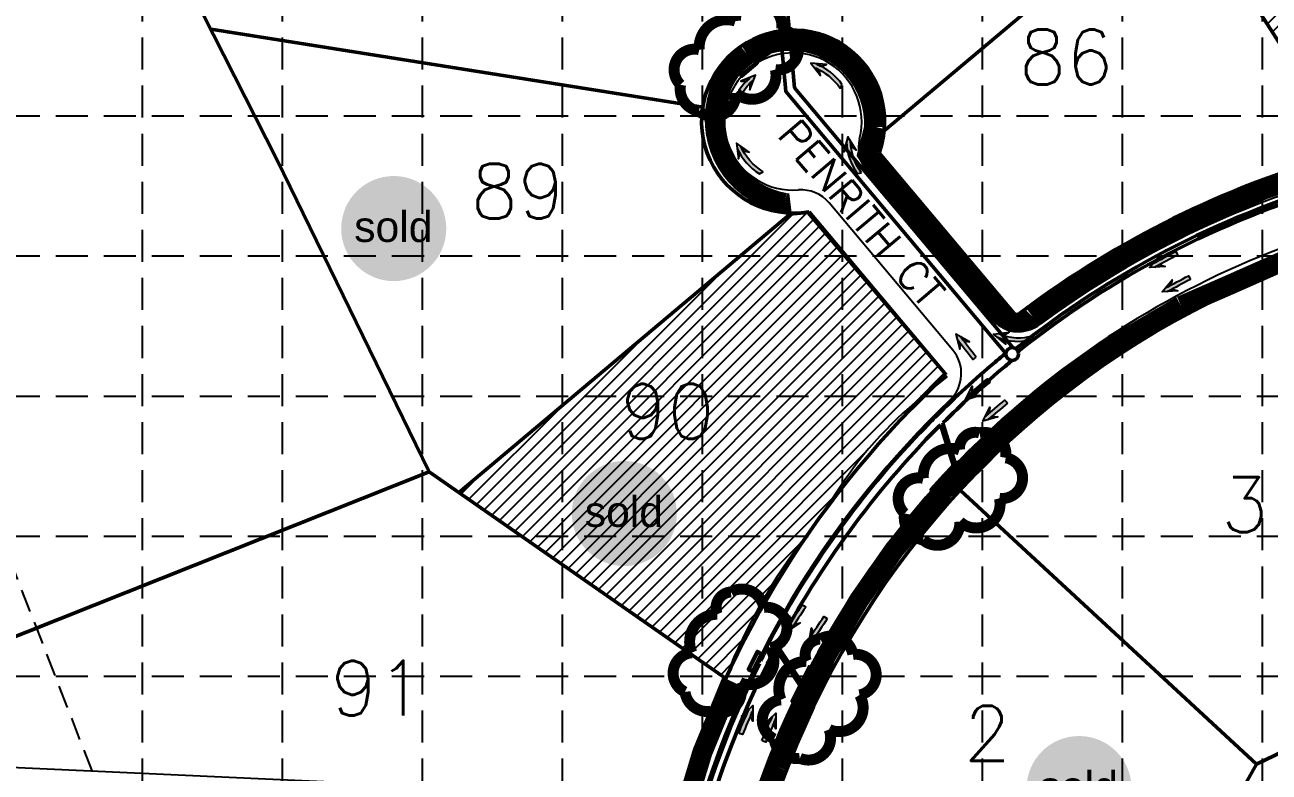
# Model space of a CAD drawing. Header units: feet. Extents: x 3975 to 8879, y 4296 to 7363.
# Drawn here: x 5063 to 5742, y 5701 to 6109 of the extents above; entities that cross this region are included whole.
import ezdxf
from ezdxf.enums import TextEntityAlignment as Align

# ---------------------------------------------------------------- set-up
doc = ezdxf.new("R2010")
doc.units = ezdxf.units.FT
doc.header["$LTSCALE"] = 100
doc.header["$MEASUREMENT"] = 0
for name, pattern in [('BORDER2', [0.875, 0.25, -0.125, 0.25, -0.125, 0, -0.125]), ('HIDDEN', [0.375, 0.25, -0.125]), ('HIDDEN2', [0.1875, 0.125, -0.0625]), ('PHANTOM2', [1.25, 0.625, -0.125, 0.125, -0.125, 0.125, -0.125])]:
    doc.linetypes.add(name, pattern=pattern)
for name, color, linetype in [('BASE', 7, 'Continuous'), ('EROSION BLANKET', 84, 'Continuous'), ('grid', 254, 'HIDDEN'), ('P-Paving-BOC', 7, 'Continuous'), ('P-Storm-Drainage Area-Paving Flow Arrows', 7, 'Continuous'), ('P-Survey-Easement Landscape', 7, 'HIDDEN2'), ('P-Survey-Lot No', 150, 'Continuous'), ('P-Survey-Phase Lines', 150, 'Continuous'), ('SILT FENCE', 200, 'Continuous'), ('SODDED LOT', 2, 'Continuous'), ('street_names', 150, 'Continuous')]:
    doc.layers.add(name, color=color, linetype=linetype)
for name, color, linetype, lineweight in [('P-Storm-Inlet', 7, 'Continuous', 50), ('P-Storm-MH', 7, 'Continuous', 50), ('P-Storm-Pipe', 7, 'Continuous', 50), ('P-Survey-Lot Lines', 150, 'BORDER2', 50), ('P-Survey-ROW', 150, 'PHANTOM2', 50)]:
    doc.layers.add(name, color=color, linetype=linetype, lineweight=lineweight)
doc.styles.add('L100', font='simplex', dxfattribs={"height": 4})
doc.styles.add('L140', font='simplex', dxfattribs={"height": 5.600000000000001})
doc.styles.add('ryland', font='ARIAL.TTF', dxfattribs={"height": 25})
pattern_1 = [(45, (0, 0), (-3.535533905932737, 3.535533905932738), [])]

# ---------------------------------------------------------------- blocks, each defined once
blk = doc.blocks.new('Sold')
h = blk.add_hatch(color=7)
h.paths.add_polyline_path([(38.78496247210744, 18.77409050585028, 1), (0.5207856342430404, 18.77409050585028, 1)])
h.paths.add_polyline_path([(2.416219880599712, 10.89449421479345), (36.58703529336928, 10.89449421479345), (36.58703529336928, 27.85845966292506), (2.416219880599712, 27.85845966292506)], flags=24)
at = {"layer": 'BASE', "color": 7, "style": 'ryland'}
blk.add_text('sold', height=11.12714691139804, dxfattribs=at).set_placement((19.50162758698563, 13.90398517682713), align=Align.CENTER)

msp = doc.modelspace()

# ---------------------------------------------------------------- hatches: boundary and pattern name
at = {"layer": 'P-Storm-Drainage Area-Paving Flow Arrows'}
h = msp.add_hatch(color=256, dxfattribs=at)
edge = h.paths.add_edge_path()
edge.add_arc((5482.614340719347, 6057.47593768536), 32.493783115307, 34.99927545950559, 67.7471415552488)
edge.add_arc((-10437.57427723276, -23456.68203490572), 33566.44135350719, 61.65797427244598, 61.663082148501985, ccw=False)
edge.add_line((5497.553350064694, 6086.129148869237), (5500.602740159326, 6087.03811534319))
edge.add_line((5500.602740159326, 6087.03811534319), (5492.070298448799, 6087.815089252941))
edge.add_line((5492.070298448799, 6087.815089252941), (5497.392104728307, 6081.100580490314))
edge.add_line((5497.392104728307, 6081.100580490314), (5496.483138254356, 6084.149970584946))
edge.add_arc((-10438.6444890839, -23458.66121316961), 33566.4413535086, 61.65797427236814, 61.66308214842417)
edge.add_arc((5481.627058460566, 6055.60054388621), 32.36634500864288, 34.932979647959826, 67.81343736676592, ccw=False)
edge.add_line((5508.161713457288, 6074.134091129613), (5508.696819362456, 6075.123680271761))
edge.add_line((5508.696819362456, 6075.123680271761), (5509.231925267624, 6076.113269413907))
h = msp.add_hatch(color=256, dxfattribs=at)
edge = h.paths.add_edge_path()
edge.add_arc((5478.023788399338, 6057.139906605801), 27.57705861514822, 128.7217876679844, 169.1727891105488, ccw=False)
edge.add_arc((-18781.32212292849, 29295.6059622236), 33566.44135351612, 316.23232395312306, 316.23743182917906, ccw=False)
edge.add_line((5458.703381994369, 6076.494250968866), (5458.768503988135, 6073.312936912389))
edge.add_line((5458.768503988135, 6073.312936912389), (5461.787013060195, 6081.331344047344))
edge.add_line((5461.787013060195, 6081.331344047344), (5453.898849912772, 6077.987225006455))
edge.add_line((5453.898849912772, 6077.987225006455), (5457.080163969249, 6078.052347000221))
edge.add_arc((-18782.9453409128, 29297.16405825495), 33566.44135348665, 316.2323239530749, 316.2374318291309)
edge.add_arc((5476.477252443013, 6058.651831332092), 27.66106608849687, 128.7858852522835, 169.108691526209)
edge.add_line((5449.314434450478, 6063.878292453789), (5450.126043463043, 6063.099244438111))
edge.add_line((5450.126043463043, 6063.099244438111), (5450.937652475603, 6062.320196422434))
h = msp.add_hatch(color=256, dxfattribs=at)
edge = h.paths.add_edge_path()
edge.add_arc((5483.402991084465, 6056.253396325981), 32.7180272907598, 204.8602804511038, 237.773745539722, ccw=False)
edge.add_arc((-23253.37218480732, -11353.16271728813), 33566.44135350303, 31.209536723473775, 31.214644599529777, ccw=False)
edge.add_line((5455.267453904536, 6039.93922666485), (5458.356919428293, 6039.177516235928))
edge.add_line((5458.356919428293, 6039.177516235928), (5451.394966047828, 6044.171257831988))
edge.add_line((5451.394966047828, 6044.171257831988), (5452.580155499276, 6035.685883593678))
edge.add_line((5452.580155499276, 6035.685883593678), (5453.341865928198, 6038.775349117434))
edge.add_arc((-23255.29777279386, -11354.32659480494), 33566.44135349589, 31.20953672342006, 31.21464459947608)
edge.add_arc((5481.577454346542, 6055.177468590447), 32.84580373692378, 204.9261097241519, 237.7079162666419)
edge.add_line((5464.030058034272, 6027.411739610558), (5464.992852022442, 6027.99367838427))
edge.add_line((5464.992852022442, 6027.99367838427), (5465.955646010611, 6028.575617157978))
h = msp.add_hatch(color=256, dxfattribs=at)
edge = h.paths.add_edge_path()
edge.add_arc((5544.503840366551, 6046.17008665221), 30.75210817665022, 181.7720386291724, 216.2406585790215, ccw=False)
edge.add_arc((-27681.86781080415, 1069.693850257693), 33566.44135350811, 8.519209634331617, 8.524317510387618, ccw=False)
edge.add_line((5514.209871218955, 6042.259754052955), (5516.76639206059, 6040.365235331406))
edge.add_line((5516.76639206059, 6040.365235331406), (5512.269608678053, 6047.658052976909))
edge.add_line((5512.269608678053, 6047.658052976909), (5510.089832715818, 6039.372232151278))
edge.add_line((5510.089832715818, 6039.372232151278), (5511.984351437364, 6041.928752992913))
edge.add_arc((-27684.09333054493, 1069.362849248659), 33566.4413534602, 8.51920963425578, 8.5243175103118)
edge.add_arc((5542.39241762022, 6045.878386493845), 30.86738665522859, 181.8384047031668, 216.174292504997)
edge.add_line((5517.475484509649, 6027.659110896646), (5518.588244400444, 6027.824611426673))
edge.add_line((5518.588244400444, 6027.824611426673), (5519.70100429124, 6027.990111956693))
h = msp.add_hatch(color=256, dxfattribs=at)
edge = h.paths.add_edge_path()
edge.add_arc((11703.69159142818, -5384.929368528361), 12859.45816224619, 117.8691268742341, 117.9320790305901)
edge.add_arc((-9954.055098186382, 35679.6812826199), 33566.44135351432, 297.7597181982522, 297.7648260743082)
edge.add_line((5682.653676515423, 5977.840871054839), (5685.693755071269, 5976.901231563177))
edge.add_line((5685.693755071269, 5976.901231563177), (5677.153919189995, 5976.210251736486))
edge.add_line((5677.153919189995, 5976.210251736486), (5682.543096474991, 5982.870808634438))
edge.add_line((5682.543096474991, 5982.870808634438), (5681.603456983331, 5979.830730078593))
edge.add_arc((-9955.10531774908, 35681.67114160285), 33566.44135349247, 297.7597181983309, 297.7648260743869, ccw=False)
edge.add_arc((2026.930319213161, 12890.83364388305), 7817.833291966921, 297.8488283327897, 297.952377572087)
edge.add_line((5691.44212995744, 5985.04834676426), (5691.967239723483, 5984.053417252381))
edge.add_line((5691.967239723483, 5984.053417252381), (5692.49234948953, 5983.058487740503))
h = msp.add_hatch(color=256, dxfattribs=at)
edge = h.paths.add_edge_path()
edge.add_arc((11710.63060194811, -5398.231938245811), 12859.4581622458, 117.8691268742308, 117.9320790305868)
edge.add_arc((-9947.116087635022, 35666.37871291265), 33566.44135350909, 297.7597181981978, 297.7648260742539)
edge.add_line((5689.592687036176, 5964.538301337386), (5692.632765592022, 5963.598661845725))
edge.add_line((5692.632765592022, 5963.598661845725), (5684.09292971075, 5962.907682019034))
edge.add_line((5684.09292971075, 5962.907682019034), (5689.482106995744, 5969.568238916986))
edge.add_line((5689.482106995744, 5969.568238916986), (5688.542467504085, 5966.52816036114))
edge.add_arc((-9948.166307238527, 35668.36857192621), 33566.44135353333, 297.7597181983139, 297.7648260743699, ccw=False)
edge.add_arc((2033.869329732905, 12877.5310741666), 7817.833291968281, 297.8488283327928, 297.95237757209)
edge.add_line((5698.381140478192, 5971.745777046808), (5698.906250244236, 5970.750847534927))
edge.add_line((5698.906250244236, 5970.750847534927), (5699.431360010282, 5969.755918023051))
h = msp.add_hatch(color=256, dxfattribs=at)
edge = h.paths.add_edge_path()
edge.add_arc((5604.980313517795, 5962.759490763978), 27.00131978515618, 246.3428184621701, 287.6009022478458, ccw=False)
edge.add_arc((15013.42593800958, 38155.77308829981), 33566.44135351842, 253.7030274864228, 253.7081353624788)
edge.add_line((5597.017898444483, 5937.187694592578), (5598.549260460841, 5934.398441937321))
edge.add_line((5598.549260460841, 5934.398441937321), (5591.931602764689, 5939.840211559103))
edge.add_line((5591.931602764689, 5939.840211559103), (5600.436096419187, 5940.879363944743))
edge.add_line((5600.436096419187, 5940.879363944743), (5597.646843763931, 5939.348001928385))
edge.add_arc((15014.05488326782, 38157.93339562542), 33566.44135349146, 253.70302748651818, 253.70813536257418, ccw=False)
edge.add_arc((5605.604744012938, 5964.834452140894), 26.92135127374878, 246.2787346841295, 287.6649860259244)
edge.add_line((5613.774050241759, 5939.182520631857), (5613.45957758203, 5938.102366963954))
edge.add_line((5613.45957758203, 5938.102366963954), (5613.145104922305, 5937.02221329605))
h = msp.add_hatch(color=256, dxfattribs=at)
edge = h.paths.add_edge_path()
edge.add_arc((15728.33283977687, 13828.42994422884), 12859.45816224539, 217.846604142557, 217.9095562989129, ccw=False)
edge.add_arc((-20870.0931904825, -14735.80384050042), 33566.44135350569, 38.01385709882442, 38.01896497488042, ccw=False)
edge.add_line((5575.624774691298, 5936.157518906679), (5578.782726372504, 5935.767209825079))
edge.add_line((5578.782726372504, 5935.767209825079), (5571.278156251095, 5939.900934210284))
edge.add_line((5571.278156251095, 5939.900934210284), (5573.460335228296, 5931.615745925673))
edge.add_line((5573.460335228296, 5931.615745925673), (5573.850644309896, 5934.773697606877))
edge.add_arc((-20871.8673208741, -14737.18766175941), 33566.44135348858, 38.01385709875881, 38.01896497481484)
edge.add_arc((-594.4169889445875, 1131.538181510466), 7817.833291966428, 37.82630560106338, 37.929854840360576, ccw=False)
edge.add_line((5580.682602987276, 5925.978963364129), (5581.569668177977, 5926.670874014034))
edge.add_line((5581.569668177977, 5926.670874014034), (5582.456733368678, 5927.362784663935))
h = msp.add_hatch(color=256, dxfattribs=at)
edge = h.paths.add_edge_path()
edge.add_arc((13831.7663141734, -3957.370883546247), 12859.45816224673, 129.8597436249978, 129.9226957813538)
edge.add_arc((-15884.67818155988, 31711.84786504591), 33566.44135352461, 309.7503349490012, 309.7554428250573)
edge.add_line((5581.465049320125, 5906.602663131024), (5584.634009850693, 5906.315105909402))
edge.add_line((5584.634009850693, 5906.315105909402), (5576.424051302652, 5903.86503843289))
edge.add_line((5576.424051302652, 5903.86503843289), (5580.311904887273, 5911.499882537685))
edge.add_line((5580.311904887273, 5911.499882537685), (5580.024347665651, 5908.330922007119))
edge.add_arc((-15886.11888323476, 31713.5761238608), 33566.4413534906, 309.75033494909485, 309.75544282515085, ccw=False)
edge.add_arc((569.318985758604, 11909.28324598937), 7817.833291966884, 309.8394450835536, 309.9429943228509)
edge.add_line((5588.564389218246, 5915.478697888466), (5589.28474004548, 5914.614568450415))
edge.add_line((5589.28474004548, 5914.614568450415), (5590.005090872718, 5913.750439012368))
h = msp.add_hatch(color=256, dxfattribs=at)
edge = h.paths.add_edge_path()
edge.add_arc((13841.31755563143, -3968.941623137534), 12859.4581622462, 129.859743624995, 129.922695781351)
edge.add_arc((-15875.12694009082, 31700.27712545462), 33566.44135351809, 309.7503349489879, 309.7554428250439)
edge.add_line((5591.016290778983, 5895.031923539736), (5594.185251309552, 5894.744366318114))
edge.add_line((5594.185251309552, 5894.744366318114), (5585.975292761513, 5892.294298841603))
edge.add_line((5585.975292761513, 5892.294298841603), (5589.863146346131, 5899.929142946399))
edge.add_line((5589.863146346131, 5899.929142946399), (5589.575589124513, 5896.760182415832))
edge.add_arc((-15876.5676417963, 31702.00538431032), 33566.44135353502, 309.75033494907706, 309.75544282513306, ccw=False)
edge.add_arc((578.8702272164546, 11897.71250639808), 7817.833291967531, 309.8394450835593, 309.9429943228566)
edge.add_line((5598.115630677104, 5903.907958297179), (5598.83598150434, 5903.043828859127))
edge.add_line((5598.83598150434, 5903.043828859127), (5599.556332331576, 5902.17969942108))
h = msp.add_hatch(color=256, dxfattribs=at)
edge = h.paths.add_edge_path()
edge.add_arc((16238.19248526927, -1267.935727846897), 12859.45816224525, 146.7071752787994, 146.7701274351554)
edge.add_arc((-22540.62210094842, 24257.81164398423), 33566.44135352478, 326.5977666028049, 326.6028744788609)
edge.add_line((5483.176714058332, 5781.538071760732), (5486.293003522075, 5782.181297987009))
edge.add_line((5486.293003522075, 5782.181297987009), (5479.145506088998, 5777.456942957576))
edge.add_line((5479.145506088998, 5777.456942957576), (5480.653729987042, 5785.890892843207))
edge.add_line((5480.653729987042, 5785.890892843207), (5481.296956213325, 5782.774603379466))
edge.add_arc((-22542.50185882403, 24259.04817558256), 33566.4413535391, 326.5977666028627, 326.6028744789187, ccw=False)
edge.add_arc((-1053.569649024187, 10073.94174884452), 7817.833291967852, 326.6868767373573, 326.7904259766545)
edge.add_line((5487.398859856669, 5792.090706733191), (5488.338738779174, 5791.47244092382))
edge.add_line((5488.338738779174, 5791.47244092382), (5489.278617701678, 5790.854175114453))
h = msp.add_hatch(color=256, dxfattribs=at)
edge = h.paths.add_edge_path()
edge.add_arc((16249.93647813469, -1274.244681502315), 12859.45816224525, 146.7071752787994, 146.7701274351554)
edge.add_arc((-22528.87810808299, 24251.50269032882), 33566.44135352478, 326.5977666028049, 326.6028744788609)
edge.add_line((5494.920706923759, 5775.229118105314), (5498.036996387503, 5775.872344331591))
edge.add_line((5498.036996387503, 5775.872344331591), (5490.889498954425, 5771.147989302158))
edge.add_line((5490.889498954425, 5771.147989302158), (5492.39772285247, 5779.581939187789))
edge.add_line((5492.39772285247, 5779.581939187789), (5493.040949078752, 5776.465649724048))
edge.add_arc((-22530.75786595861, 24252.73922192714), 33566.4413535391, 326.5977666028627, 326.6028744789187, ccw=False)
edge.add_arc((-1041.82565615876, 10067.6327951891), 7817.833291967852, 326.6868767373573, 326.7904259766545)
edge.add_line((5499.142852722097, 5785.781753077773), (5500.082731644602, 5785.163487268402))
edge.add_line((5500.082731644602, 5785.163487268402), (5501.022610567105, 5784.545221459035))
h = msp.add_hatch(color=256, dxfattribs=at)
edge = h.paths.add_edge_path()
edge.add_arc((-6358.807700699437, 10806.91007877193), 12859.45816224516, 336.7084974771805, 336.7714496335364)
edge.add_arc((36263.79376557237, -7596.189764723376), 33566.44135351946, 156.5990888011881, 156.6041966772441)
edge.add_line((5457.060599650918, 5732.395185787197), (5454.103375794929, 5731.220525382832))
edge.add_line((5454.103375794929, 5731.220525382832), (5460.32177503053, 5737.11440024973))
edge.add_line((5460.32177503053, 5737.11440024973), (5460.301202185461, 5728.546680205401))
edge.add_line((5460.301202185461, 5728.546680205401), (5459.126541781091, 5731.503904061386))
edge.add_arc((36265.85970772294, -7597.081046428784), 33566.44135353009, 156.5990888012338, 156.6041966772899, ccw=False)
edge.add_arc((12639.93852738486, 2640.462615761382), 7817.833291967782, 156.6881989357369, 156.7917481750342)
edge.add_line((5454.735300307178, 5721.269647464654), (5453.702329242089, 5721.715288327564))
edge.add_line((5453.702329242089, 5721.715288327564), (5452.669358177001, 5722.16092919047))
h = msp.add_hatch(color=256, dxfattribs=at)
edge = h.paths.add_edge_path()
edge.add_arc((-6346.146490854326, 10802.73658743631), 12859.4581622444, 336.708497477179, 336.771449633535)
edge.add_arc((36276.45497541665, -7600.363256058992), 33566.44135351947, 156.5990888011881, 156.6041966772441)
edge.add_line((5469.721809495201, 5728.221694451583), (5466.764585639213, 5727.047034047218))
edge.add_line((5466.764585639213, 5727.047034047218), (5472.982984874814, 5732.940908914116))
edge.add_line((5472.982984874814, 5732.940908914116), (5472.962412029744, 5724.373188869787))
edge.add_line((5472.962412029744, 5724.373188869787), (5471.787751625375, 5727.330412725772))
edge.add_arc((36278.52091756722, -7601.254537754197), 33566.44135352603, 156.5990888012498, 156.6041966773058, ccw=False)
edge.add_arc((12652.59973722914, 2636.289124426271), 7817.833291967583, 156.6881989357403, 156.7917481750376)
edge.add_line((5467.396510151461, 5717.09615612904), (5466.363539086372, 5717.54179699195))
edge.add_line((5466.363539086372, 5717.54179699195), (5465.330568021285, 5717.987437854857))
at = {"layer": 'SODDED LOT'}
h = msp.add_hatch(dxfattribs=at)
h.set_pattern_fill('ANSI31', color=256, scale=40, style=0)
h.set_pattern_definition(pattern_1)
edge = h.paths.add_edge_path()
edge.add_line((5589.997308792683, 6346.529877197831), (5785.900671833066, 6040.152153424988))
edge.add_line((5785.900671833066, 6040.152153424988), (5826.006983111694, 6053.508953231791))
edge.add_line((5826.006983111694, 6053.508953231791), (5902.718298658738, 6084.992845633114))
edge.add_line((5902.718298658738, 6084.992845633114), (5973.381831733181, 6121.247023679723))
edge.add_line((5973.381831733181, 6121.247023679723), (6040.225699989323, 6163.225544500677))
edge.add_line((6040.225699989323, 6163.225544500677), (5948.515721369235, 6292.246036434056))
edge.add_line((5948.515721369235, 6292.246036434056), (5914.138867005315, 6332.316442996895))
edge.add_line((5914.138867005315, 6332.316442996895), (5870.467393328747, 6373.829455991695))
edge.add_line((5870.467393328747, 6373.829455991695), (5862.509786509539, 6370.967284604522))
edge.add_arc((5846.745154634748, 6414.797204319098), 46.5788093486069, 191.3488017648915, 289.78251205421003, ccw=False)
edge.add_line((5801.077081860405, 6405.631365055227), (5778.477483008892, 6399.589005618674))
edge.add_line((5778.477483008892, 6399.589005618674), (5589.997308792683, 6346.529877197831))
h = msp.add_hatch(dxfattribs=at)
h.set_pattern_fill('ANSI31', color=256, scale=40, style=0)
h.set_pattern_definition(pattern_1)
edge = h.paths.add_edge_path()
edge.add_line((5445.589284685986, 5752.012665588172), (5299.943094936049, 5853.447038751168))
edge.add_line((5299.943094936049, 5853.447038751168), (5480.794404704198, 6004.959540352457))
edge.add_line((5480.794404704198, 6004.959540352457), (5490.259014799043, 6005.937767462086))
edge.add_line((5490.259014799043, 6005.937767462086), (5566.302348165051, 5916.593519991136))
edge.add_line((5566.302348165051, 5916.593519991136), (5552.594966807768, 5905.507005602261))
edge.add_arc((5689.147964872408, 5736.672694447585), 217.1445276849391, 128.965892450966, 147.8769541667123)
edge.add_arc((5271.425225210721, 5998.943869011828), 276.0881316532004, 322.0907355930026, 327.87695416671227, ccw=False)
edge.add_arc((5732.188781677743, 5640.129557924149), 307.9073861459219, 142.0907355930026, 158.428265886331)

# ---------------------------------------------------------------- linework, layer by layer
at = {"layer": 'BASE', "color": 170, "const_width": 6}
for points in [[(5431.121069478256, 6095.227497432537, 0.5205670505517462), (5431.121069478256, 6095.227497432537, 0.7651954600696135), (5420.887722583776, 6076.049450749731, 0.4178788784126488), (5430.925313994808, 6061.608703619624, 0.6649002420699669), (5451.009554640971, 6071.628922429261, 0.744833174426672), (5472.671006033946, 6084.335230021354, 0.9756416855879776), (5476.129242213859, 6106.480212491228, 0.5205670505517462), (5461.775794192582, 6120.096550279341, 0.5205670505517462), (5450.889803358991, 6110.836240602308, 0.5402640007904789), (5431.121069478256, 6095.227497432537)], [(5553.557855105645, 5861.142412899637, 0.5205670505517462), (5553.557855105645, 5861.142412899637, 0.7651954600696135), (5543.324508211165, 5841.964366216831, 0.4178788784126488), (5553.362099622197, 5827.523619086724, 0.6649002420699669), (5573.44634026836, 5837.543837896361, 0.744833174426672), (5595.107791661335, 5850.250145488453, 0.9756416855879776), (5598.566027841248, 5872.395127958327, 0.5205670505517462), (5584.212579819971, 5886.01146574644, 0.5205670505517462), (5573.326588986381, 5876.751156069407, 0.5402640007904789), (5553.557855105645, 5861.142412899637)], [(5427.055961931502, 5765.94083059999, 0.5205670505517462), (5427.055961931502, 5765.94083059999, 0.7651954600696135), (5423.303989623687, 5744.529581990158, 0.4178788784126488), (5437.339606183696, 5733.932889733092, 0.6649002420699669), (5453.304559126869, 5749.70951119804, 0.744833174426672), (5469.931780543347, 5768.529825675818, 0.9756416855879776), (5466.321586941844, 5790.650543300405, 0.5205670505517462), (5448.44147531558, 5799.119765997431, 0.5205670505517462), (5440.980702887875, 5786.929810848803, 0.5402640007904789), (5427.055961931502, 5765.94083059999)], [(5475.779707858218, 5740.264740476523, 0.5205670505517462), (5475.779707858218, 5740.264740476523, 0.7651954600696135), (5472.027735550403, 5718.853491866691, 0.4178788784126488), (5486.063352110412, 5708.256799609625, 0.6649002420699669), (5502.028305053585, 5724.033421074573, 0.744833174426672), (5518.655526470064, 5742.853735552351, 0.9756416855879776), (5515.04533286856, 5764.974453176938, 0.5205670505517462), (5497.165221242296, 5773.443675873965, 0.5205670505517462), (5489.704448814591, 5761.253720725336, 0.5402640007904789), (5475.779707858218, 5740.264740476523)]]:
    msp.add_lwpolyline(points, format="xyb", close=True, dxfattribs=at)
at = {"layer": 'EROSION BLANKET', "color": 84, "linetype": 'ByBlock', "const_width": 11}
for points in [[(5962.093316268636, 5539.810347064806), (5901.173856601426, 5533.427377924512), (5815.690095014686, 5517.715464167914), (5760.000326134139, 5500.844565049874), (5472.398568066988, 5409.7881694671, -0.4513104263995939), (5454.658588880158, 5420.452572288883, 0.0035002329709656), (5447.574518412517, 5457.558397688596, -0.04831103182672204), (5442.240051036466, 5511.211931146243, -0.02564122082170086), (5446.77065532348, 5604.131917050909, -0.05237398076521765), (5473.460564845007, 5703.739067641092, -0.07599047793111807), (5537.678384271609, 5822.189894291692, -0.1087080652491462), (5694.333207097361, 5955.270491791882, 0.004121475811404957), (5769.474730474869, 5988.453058394443, 0.06106602834961535), (5875.394041672995, 6024.437054127606, 0.06205148045567514), (6036.16195374113, 6108.266692114074), (6130.60207911338, 6173.055272764361), (6211.859790973323, 6246.406202870014), (6350.144383762994, 6372.553688039745), (6404.316176514259, 6418.834631139976, -0.1541814146287054), (6670.234977503556, 6508.1196239568, -0.1214756129499096), (6892.164592531704, 6463.585123816689, -0.02602824284940595), (6951.140104333475, 6431.399479257991), (7209.303391734238, 6236.986240166581, -0.4465848301274739), (7210.796816178436, 6219.448635231014, -2.521704239711839)], [(5480.954139924124, 6011.40516134428, -0.07906953019131661), (5477.868408937326, 6011.517404619891, -0.6460331996068365), (5456.913024629715, 6093.131009055538, -0.5998937326362398), (5526.651904238983, 6053.068432360025)], [(5526.831858997413, 6053.240619936194), (5522.952874618893, 6038.218333585875), (5526.3469859501, 6032.887844611461), (5596.65382787425, 5950.022959923124, 0.4452634779883971), (5613.139579682093, 5949.538373813337, -0.09164322959174229), (5785.903631767336, 6034.221124804069, -0.09164322959174229)], [(5412.494536857115, 5630.514244443244, -0.07191457657670254), (5448.713425656011, 5750.303710827173)]]:
    msp.add_lwpolyline(points, format="xyb", dxfattribs=at)
at = {"layer": 'grid', "color": 253, "linetype": 'HIDDEN', "ltscale": 0.7}
for p, q in [((5126.719592283423, 7283.096206917875), (5126.719592283423, 4605.258333728414)), ((5203.21959228344, 7283.096206917875), (5203.219592283439, 4605.258333728414)), ((5279.719592283455, 7283.096206917875), (5279.719592283454, 4605.258333728414)), ((5356.219592283471, 7283.096206917875), (5356.219592283471, 4605.258333728414)), ((5432.719592283486, 7283.096206917875), (5432.719592283486, 4605.258333728414)), ((5509.219592283502, 7283.096206917875), (5509.219592283502, 4605.258333728414)), ((5585.719592283518, 7283.096206917875), (5585.719592283518, 4605.258333728414)), ((5662.219592283534, 7283.096206917875), (5662.219592283533, 4605.258333728414)), ((5738.719592283549, 7283.096206917875), (5738.719592283549, 4605.258333728414)), ((4055.719592283204, 6059.096206917623), (8798.719592284177, 6059.096206917623)), ((4055.719592283204, 5982.596206917608), (8798.719592284177, 5982.596206917608)), ((4055.719592283204, 5906.096206917592), (8798.719592284177, 5906.096206917592)), ((4055.719592283204, 5829.596206917577), (8798.719592284177, 5829.596206917577)), ((4055.719592283204, 5753.09620691756), (8798.719592284177, 5753.09620691756))]:
    msp.add_line(p, q, dxfattribs=at)
at = {"layer": 'P-Paving-BOC'}
for p, q in [((5522.774965214772, 6028.903069069504), (5590.270944414037, 5948.591829639441)), ((5569.601291533743, 5931.22043217671), (5502.10531233448, 6011.531671606769))]:
    msp.add_line(p, q, dxfattribs=at)
for centre, radius, start, end in [((5482.372639439, 6055.993696081596), 37.49999999999922, 345.678937217031, 274.4104685166166), ((5538.085819200174, 6041.770770893751), 20.00000000000023, 165.6789372170284, 220.0447028668223), ((5922.504695752077, 5532.295079145475), 513.4999999999844, 106.4965705879116, 126.4445675136625), ((5486.794458349077, 5998.663969782524), 20.00000000000084, 40.04470286682065, 94.4104685166175), ((5922.504695752079, 5532.295079145476), 486.4999999999833, 106.4965705879117, 130.0447028668233), ((5605.581798399438, 5961.459531463689), 20.00000000000003, 220.044702866826, 306.4445675136631), ((5554.290437548342, 5918.352730352463), 20.00000000000034, 313.6448382199864, 40.044702866828), ((5922.504695752075, 5532.295079145458), 513.4999999999947, 133.6448382199823, 192.288860582569), ((5922.504695752084, 5532.295079145461), 486.499999999998, 130.0447028668227, 193.4406603037672)]:
    msp.add_arc(centre, radius, start, end, dxfattribs=at)
at = {"layer": 'P-Storm-Drainage Area-Paving Flow Arrows'}
for points in [[(5509.231925267624, 6076.113269413907, 0.1438700082121794), (5494.919567138759, 6087.549636225972, -2.228731374401946e-05), (5497.553350064694, 6086.129148869237), (5500.602740159326, 6087.03811534319), (5492.070298448799, 6087.815089252941), (5497.392104728307, 6081.100580490314), (5496.483138254356, 6084.149970584946, 2.228731374401946e-05), (5493.849355328422, 6085.570457941684, -0.144460572487212), (5508.161713457288, 6074.134091129613), (5508.696819362456, 6075.123680271761), (5509.231925267624, 6076.113269413907)], [(5450.937652475603, 6062.320196422434, -0.1783567359478454), (5460.773252176661, 6078.655323447997, -2.228731374401946e-05), (5458.703381994369, 6076.494250968866), (5458.768503988135, 6073.312936912389), (5461.787013060195, 6081.331344047344), (5453.898849912772, 6077.987225006455), (5457.080163969249, 6078.052347000221, 2.228731374401946e-05), (5459.150034151541, 6080.213419479348, 0.1777796427431133), (5449.314434450478, 6063.878292453789), (5450.126043463043, 6063.099244438111), (5450.937652475603, 6062.320196422434)], [(5465.955646010611, 6028.575617157978, -0.1446076029381988), (5453.716757744576, 6042.498511379586, -2.228731374401946e-05), (5455.267453904536, 6039.93922666485), (5458.356919428293, 6039.177516235928), (5451.394966047828, 6044.171257831988), (5452.580155499276, 6035.685883593678), (5453.341865928198, 6038.775349117434, 2.228731374401946e-05), (5451.791169768241, 6041.33463383217, 0.1440211698878139), (5464.030058034272, 6027.411739610558), (5464.992852022442, 6027.99367838427), (5465.955646010611, 6028.575617157978)], [(5519.70100429124, 6027.990111956693, -0.1515420540356778), (5513.766438759571, 6045.219139882069, -2.228731374401946e-05), (5514.209871218955, 6042.259754052955), (5516.76639206059, 6040.365235331406), (5512.269608678053, 6047.658052976909), (5510.089832715818, 6039.372232151278), (5511.984351437364, 6041.928752992913, 2.228731374401946e-05), (5511.540918977985, 6044.888138822023, 0.1509496524596267), (5517.475484509649, 6027.659110896646), (5518.588244400444, 6027.824611426673), (5519.70100429124, 6027.990111956693)], [(5692.49234948953, 5983.058487740503, 0.0002746806068187717), (5680.005717438187, 5976.446988148394, 2.228731374401946e-05), (5682.653676515423, 5977.840871054839), (5685.693755071269, 5976.901231563177), (5677.153919189995, 5976.210251736486), (5682.543096474991, 5982.870808634438), (5681.603456983331, 5979.830730078593, -2.228731374401946e-05), (5678.955497906099, 5978.436847172145, 0.0004518188216629681), (5691.44212995744, 5985.04834676426), (5691.967239723483, 5984.053417252381), (5692.49234948953, 5983.058487740503)], [(5582.456733368678, 5927.362784663935, -0.0002746806068187717), (5573.781779650101, 5938.515052810935, -2.228731374401946e-05), (5575.624774691298, 5936.157518906679), (5578.782726372504, 5935.767209825079), (5571.278156251095, 5939.900934210284), (5573.460335228296, 5931.615745925673), (5573.850644309896, 5934.773697606877, 2.228731374401946e-05), (5572.007649268703, 5937.131231511135, -0.0004518188216629681), (5580.682602987276, 5925.978963364129), (5581.569668177977, 5926.670874014034), (5582.456733368678, 5927.362784663935)], [(5613.145104922305, 5937.02221329605, -0.1819926205309967), (5594.145672983404, 5938.027288382653, 2.228731374401946e-05), (5597.017898444483, 5937.187694592578), (5598.549260460841, 5934.398441937321), (5591.931602764689, 5939.840211559103), (5600.436096419187, 5940.879363944743), (5597.646843763931, 5939.348001928385, -2.228731374401946e-05), (5594.774618302854, 5940.187595718455, 0.1825704385083098), (5613.774050241759, 5939.182520631857), (5613.45957758203, 5938.102366963954), (5613.145104922305, 5937.02221329605)], [(5590.005090872718, 5913.750439012368, 0.0002746806068187717), (5579.164445637279, 5904.689075002383, 2.228731374401946e-05), (5581.465049320125, 5906.602663131024), (5584.634009850693, 5906.315105909402), (5576.424051302652, 5903.86503843289), (5580.311904887273, 5911.499882537685), (5580.024347665651, 5908.330922007119, -2.228731374401946e-05), (5577.72374398281, 5906.417333878476, 0.0004518188216629681), (5588.564389218246, 5915.478697888466), (5589.28474004548, 5914.614568450415), (5590.005090872718, 5913.750439012368)]]:
    msp.add_lwpolyline(points, format="xyb", dxfattribs=at)
at = {"layer": 'P-Storm-Drainage Area-Paving Flow Arrows', "elevation": 471.7338899777806}
for points in [[(5699.431360010282, 5969.755918023051, 0.0002746806068187717), (5686.944727958939, 5963.144418430943, 2.228731374401946e-05), (5689.592687036176, 5964.538301337386), (5692.632765592022, 5963.598661845725), (5684.09292971075, 5962.907682019034), (5689.482106995744, 5969.568238916986), (5688.542467504085, 5966.52816036114, -2.228731374401946e-05), (5685.894508426849, 5965.134277454691, 0.0004518188216629681), (5698.381140478192, 5971.745777046808), (5698.906250244236, 5970.750847534927), (5699.431360010282, 5969.755918023051)], [(5599.556332331576, 5902.17969942108, 0.0002746806068187717), (5588.715687096136, 5893.118335411096, 2.228731374401946e-05), (5591.016290778983, 5895.031923539736), (5594.185251309552, 5894.744366318114), (5585.975292761513, 5892.294298841603), (5589.863146346131, 5899.929142946399), (5589.575589124513, 5896.760182415832, -2.228731374401946e-05), (5587.274985441668, 5894.846594287187, 0.0004518188216629681), (5598.115630677104, 5903.907958297179), (5598.83598150434, 5903.043828859127), (5599.556332331576, 5902.17969942108)], [(5489.278617701678, 5790.854175114453, 0.0002746806068187717), (5481.529456676261, 5779.039844399418, 2.228731374401946e-05), (5483.176714058332, 5781.538071760732), (5486.293003522075, 5782.181297987009), (5479.145506088998, 5777.456942957576), (5480.653729987042, 5785.890892843207), (5481.296956213325, 5782.774603379466, -2.228731374401946e-05), (5479.649698831257, 5780.276376018149, 0.0004518188216629681), (5487.398859856669, 5792.090706733191), (5488.338738779174, 5791.47244092382), (5489.278617701678, 5790.854175114453)], [(5501.022610567105, 5784.545221459035, 0.0002746806068187717), (5493.273449541689, 5772.730890744, 2.228731374401946e-05), (5494.920706923759, 5775.229118105314), (5498.036996387503, 5775.872344331591), (5490.889498954425, 5771.147989302158), (5492.39772285247, 5779.581939187789), (5493.040949078752, 5776.465649724048, -2.228731374401946e-05), (5491.393691696684, 5773.967422362731, 0.0004518188216629681), (5499.142852722097, 5785.781753077773), (5500.082731644602, 5785.163487268402), (5501.022610567105, 5784.545221459035)], [(5452.669358177001, 5722.16092919047, 0.0002746806068187717), (5458.248955487007, 5735.141530128031, 2.228731374401946e-05), (5457.060599650918, 5732.395185787197), (5454.103375794929, 5731.220525382832), (5460.32177503053, 5737.11440024973), (5460.301202185461, 5728.546680205401), (5459.126541781091, 5731.503904061386, -2.228731374401946e-05), (5460.314897617179, 5734.250248402222, 0.0004518188216629681), (5454.735300307178, 5721.269647464654), (5453.702329242089, 5721.715288327564), (5452.669358177001, 5722.16092919047)], [(5465.330568021285, 5717.987437854857, 0.0002746806068187717), (5470.910165331291, 5730.968038792417, 2.228731374401946e-05), (5469.721809495201, 5728.221694451583), (5466.764585639213, 5727.047034047218), (5472.982984874814, 5732.940908914116), (5472.962412029744, 5724.373188869787), (5471.787751625375, 5727.330412725772, -2.228731374401946e-05), (5472.976107461462, 5730.076757066608, 0.0004518188216629681), (5467.396510151461, 5717.09615612904), (5466.363539086372, 5717.54179699195), (5465.330568021285, 5717.987437854857)]]:
    msp.add_lwpolyline(points, format="xyb", dxfattribs=at)
at = {"layer": 'P-Storm-Inlet'}
for points in [[(5460.811409759862, 6090.171202304876), (5452.437682564851, 6083.038131937668), (5454.38306539227, 6080.754388157211), (5462.756792587282, 6087.887458524418)], [(5454.439458884443, 6081.459242591858), (5462.051938152636, 6087.943852016591), (5460.755016267689, 6089.466347870229), (5453.142536999496, 6082.981738445495), (5454.439458884443, 6081.459242591858)], [(5571.936712309393, 5870.498182308675), (5564.471822656624, 5862.418861639709), (5566.675273748158, 5860.382982643499), (5574.140163400929, 5868.462303312464)], [(5566.647345065603, 5861.089537658125), (5573.433608386304, 5868.43437462991), (5571.964640991947, 5869.791627294051), (5565.178377671246, 5862.446790322263), (5566.647345065603, 5861.089537658125)], [(5565.143192563672, 5863.153021168519), (5557.761689438163, 5854.997445676373), (5559.985937299655, 5852.984308460324), (5567.367440425167, 5861.13988395247)], [(5559.95075219208, 5853.690539306584), (5566.661209578909, 5861.104698844896), (5565.178377671246, 5862.446790322263), (5558.467920284418, 5855.032630783948), (5559.95075219208, 5853.690539306584)], [(5460.610015377214, 5755.530394072492), (5465.470121040558, 5765.398492822562), (5462.778821381449, 5766.723976185292), (5457.918715718104, 5756.855877435222)], [(5463.006457430846, 5766.054512348318), (5458.588179555078, 5757.083513484619), (5460.382379327817, 5756.199857909465), (5464.800657203587, 5765.170856773166), (5463.006457430846, 5766.054512348318)]]:
    msp.add_lwpolyline(points, close=True, dxfattribs=at)
at = {"layer": 'P-Storm-Inlet', "extrusion": (0.000304874842488847, -0.0001494624899662289, 0.9999999423561458), "elevation": 3.831466631683206}
for points in [[(5488.774397625121, 5747.096513508914), (5493.766890443701, 5756.898299848987), (5491.093675987318, 5758.259888799514), (5486.101183168738, 5748.458102459435)], [(5491.312280238292, 5757.587421565027), (5486.773650403221, 5748.676706710412), (5488.555793374146, 5747.7689807434), (5493.094423209217, 5756.679695598016), (5491.312280238292, 5757.587421565027)]]:
    msp.add_lwpolyline(points, close=True, dxfattribs=at)
at = {"layer": 'P-Storm-Inlet', "extrusion": (-0.001293854471829455, 0.0006059609954650955, 0.999998979375418)}
for points, elevation in [([(5484.445883203065, 5738.138317239556), (5489.241130703709, 5748.038095085932), (5486.541191291061, 5749.345889858837), (5481.745943790419, 5739.446112012458)], -3.615617750122014), ([(5486.773215397685, 5748.677934161244), (5482.41389948801, 5739.678136119081), (5484.213859096444, 5738.806272937148), (5488.57317500612, 5747.806070979311), (5486.773215397685, 5748.677934161244)], -3.615617750122015)]:
    msp.add_lwpolyline(points, close=True, dxfattribs=dict(at, elevation=elevation))
at = {"layer": 'P-Storm-MH'}
msp.add_circle((5602.096560525939, 5929.080445409015), 3.5, dxfattribs=at)
at = {"layer": 'P-Storm-Pipe'}
for points in [[(5454.709819192007, 6330.712312460088), (5475.849096472515, 6099.825344856861)], [(5459.68899340273, 6331.168189833164), (5480.775630498426, 6100.856167744118), (5483.193735776817, 6074.445189371281), (5602.434906715893, 5932.564053001115)], [(5460.915125945491, 6089.278390273545), (5475.849096472515, 6099.825344856861)], [(5461.891828474832, 6088.131809613276), (5476.007017026953, 6098.10050831432)], [(5476.007017026953, 6098.10050831432), (5478.35748371849, 6072.428290685497), (5598.606773429772, 5929.347627039053)], [(5570.019680683954, 5867.686578358618), (5562.946017464878, 5890.448407858676)], [(5571.195095971658, 5868.958741440767), (5564.227975275608, 5891.377735458207)], [(5486.327834139432, 5747.766612378118), (5472.985358671356, 5767.855295630548)], [(5487.219976655389, 5749.586429427055), (5473.914344965006, 5769.619639991404)], [(5462.209606288717, 5759.909912245308), (5463.934984217466, 5760.018199761385)], [(5462.973430242686, 5761.460802437323), (5464.708734323001, 5761.569712934765)]]:
    msp.add_lwpolyline(points, dxfattribs=at)
for points in [[(5913.121237536289, 6046.881086635969), (5880.624513772652, 6059.177854816975, -0.02704352512525276), (5777.401472413265, 6022.260439734027, 0.09650095972886683), (5604.087308154626, 5931.959147177112, 0.09650095972886683)], [(5910.561687430944, 6045.711222791873), (5880.662626443795, 6057.025034746054, -0.02684733720161124), (5777.970804472136, 6020.343185659024, 0.09649843656125832), (5605.33869389621, 5930.398994306763, 0.09649843656125832)], [(5564.227975275608, 5891.377735458207, -0.02134393407437566), (5596.147608234643, 5920.616613350211, -0.003837616999104676), (5602.147250150329, 5925.580812490153, -0.003837616999104676)], [(5472.985358671356, 5767.855295630548, 0.0008102821613669766), (5472.224240287866, 5766.397111231759), (5467.806160257523, 5768.738501170898, -0.001951241799199252), (5469.665421778369, 5772.28016607162, -0.07326848915885996), (5558.116735075659, 5892.680517411317)], [(5473.914344965006, 5769.619639991404, -0.0001779286467361266), (5474.083365914698, 5769.938848150392, -0.07325302720537051), (5561.64978648439, 5889.142363648794, -0.07325302720537051)], [(5440.793886165488, 5370.991960987674, -0.004165558644975859), (5438.173222056857, 5379.040312210765, -0.1952621189912839), (5468.417403252602, 5760.042155505373, -0.003641101812000744), (5471.782432164448, 5766.631250289472, -0.003641101812000744)], [(5464.708734323001, 5761.569712934765, -0.0001451330452932015), (5464.84191276048, 5761.835439571199, -0.003656481426820444), (5468.247968141113, 5768.504362240284, -0.003656481426820444)], [(5437.002762842768, 5369.716257826948, -0.004168442235228838), (5434.359588405714, 5377.83358176246, -0.1942328173843041), (5463.934984217466, 5760.018199761385, -0.1942328173843041)]]:
    msp.add_lwpolyline(points, format="xyb", dxfattribs=at)
for centre, radius, start, end in [((5922.533550439915, 5532.260054780651), 512.5453773229304, 129.1957611284829, 130.0446531234976), ((5922.504695752054, 5532.29507914549), 512.499999999957, 130.0447028668222, 134.8687818366108), ((5922.504695752099, 5532.295079145628), 512.4999999998911, 134.8687818366251, 135.3163004079694), ((5922.504695752168, 5532.295079145625), 507.4999999999428, 135.1121905383358, 135.3200454103734)]:
    msp.add_arc(centre, radius, start, end, dxfattribs=at)
at = {"layer": 'P-Survey-Easement Landscape', "color": 7}
msp.add_line((5140.331096655092, 5596.278051541), (4864.095773775858, 6306.31027073653), dxfattribs=at)
at = {"layer": 'P-Survey-Easement Landscape'}
msp.add_lwpolyline([(5216.390227111972, 5379.683454092387), (5140.331096655097, 5596.278051540965), (4864.09577377586, 6306.310270736528)], dxfattribs=at)
at = {"layer": 'P-Survey-Lot Lines', "color": 7, "linetype": 'Continuous'}
for p, q in [((5200.307923445361, 6035.199803567205), (4987.807193561041, 6453.887356934772)), ((5455.763200044581, 6346.626752731269), (5477.81386570824, 6105.785438188814)), ((5589.762201504729, 6346.550699788368), (5785.967289095838, 6039.492502991647)), ((5692.541227849782, 6185.702972109646), (5532.109566388957, 6050.8713823881)), ((5164.205035855304, 6106.3328753586), (5432.986937160403, 6063.807300272349)), ((5283.451695432371, 5864.677701113671), (5200.307923445361, 6035.199803567205)), ((5299.718275332405, 5853.356118800109), (5481.349159394656, 6006.004172293117)), ((6356.452798518979, 6004.268943936366), (5735.575709407201, 5705.026697428098)), ((5283.451695432371, 5864.677701113671), (5036.552228812167, 5766.49797822792)), ((5445.604114831363, 5751.81919152831), (5283.451695432371, 5864.677701113671)), ((5573.625398519603, 5854.643083579438), (5735.575709407201, 5705.026697428098)), ((5735.575709407201, 5705.026697428098), (5674.715785761288, 5597.465727432591))]:
    msp.add_line(p, q, dxfattribs=at)
at = {"layer": 'P-Survey-Phase Lines', "color": 7, "linetype": 'ByBlock'}
msp.add_line((5448.799271485061, 5685.195608163118), (4811.945399411057, 5714.317001666852), dxfattribs=at)
at = {"layer": 'P-Survey-ROW', "color": 7, "linetype": 'Continuous'}
for p, q in [((5529.370598591053, 6038.929352099422), (5604.249275011724, 5949.833684749032)), ((5491.093463627549, 6006.760097538808), (5565.97214004822, 5917.664430188417))]:
    msp.add_line(p, q, dxfattribs=at)
for centre, radius, start, end in [((5482.372639439, 6055.993696081597), 50, 340.0447028668221, 280.044702866823), ((5922.504695752086, 5532.295079145461), 525, 106.4965705879121, 127.3153002300444), ((5922.504695752086, 5532.295079145461), 475, 106.4965705879121, 194.5417314577617), ((5922.504695752086, 5532.295079145461), 525, 132.7741055036016, 193.1890654624448)]:
    msp.add_arc(centre, radius, start, end, dxfattribs=at)
at = {"layer": 'SODDED LOT'}
msp.add_lwpolyline([(5589.997308792683, 6346.529877197831), (5785.900671833066, 6040.152153424988), (5826.006983111694, 6053.508953231791), (5902.718298658738, 6084.992845633114), (5973.381831733181, 6121.247023679723), (6040.225699989323, 6163.225544500677), (5948.515721369235, 6292.246036434056), (5914.138867005315, 6332.316442996895), (5870.467393328747, 6373.829455991695), (5862.509786509539, 6370.967284604522, -0.4580136786783583), (5801.077081860405, 6405.631365055227), (5778.477483008892, 6399.589005618674)], format="xyb", close=True, dxfattribs=at)
msp.add_lwpolyline([(5445.589284685986, 5752.012665588172), (5299.943094936049, 5853.447038751168), (5480.794404704198, 6004.959540352457), (5490.259014799043, 6005.937767462086), (5566.302348165051, 5916.593519991136), (5552.594966807768, 5905.507005602261, 0.0827028589318599), (5505.246503179233, 5852.136967236309, -0.02525250703457426), (5489.254550199857, 5829.311791813758, 0.0714069205894085), (5445.847850631018, 5753.336579130912, 4.817279831688297)], format="xyb", dxfattribs=at)

# ---------------------------------------------------------------- block references
at = {"layer": 'SILT FENCE', "linetype": 'ByBlock', "xscale": 1.5, "yscale": 1.5, "zscale": 1.5}
for p in [(5234.699256524363, 5969.379836097423), (5360.671093390572, 5813.785598194032), (5609.158592751769, 5663.594197765209)]:
    msp.add_blockref('Sold', p, dxfattribs=at)

# ---------------------------------------------------------------- texts
at = {"layer": 'P-Survey-Lot No', "color": 7, "style": 'L100'}
for s, p in [('86', (5631.530512703975, 6076.226212653906)), ('89', (5331.951907976217, 6002.959403086126)), ('90', (5413.674283535684, 5882.797882121005)), ('3', (5729.178971618243, 5831.706175732036)), ('91', (5255.269313000741, 5731.570056022813)), ('2', (5588.493656881099, 5706.906730574859))]:
    msp.add_text(s, height=30, dxfattribs=at).set_placement(p, align=Align.CENTER)
at = {"layer": 'street_names', "color": 7, "lineweight": 30, "insert": (5525.747215236835, 6010.931977931907), "char_height": 16, "attachment_point": 2, "rotation": 310.22466776688157, "style": 'L140'}
msp.add_mtext('PENRITH CT', dxfattribs=at)

doc.saveas('drawing.dxf')
